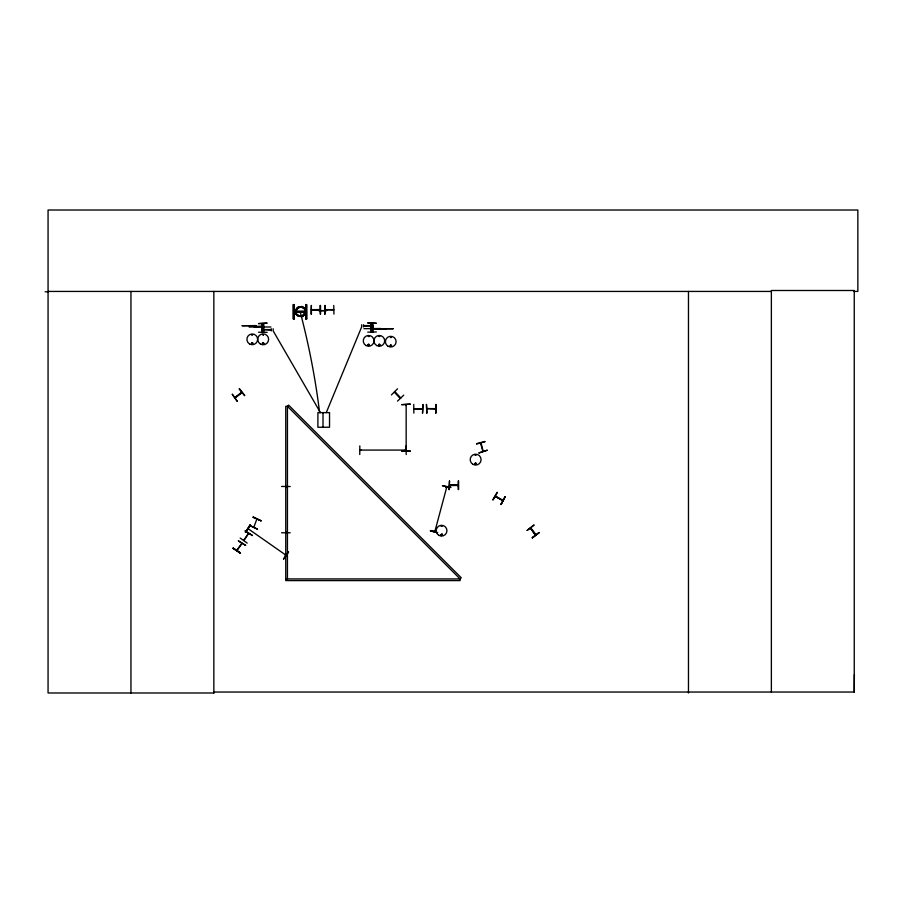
<?xml version="1.0" encoding="UTF-8"?>
<svg xmlns="http://www.w3.org/2000/svg" width="903" height="903" viewBox="0 0 903 903"><rect width="100%" height="100%" fill="white"/><g stroke="black" fill="none" stroke-linecap="round" stroke-linejoin="round"><path stroke-width="1.35" d="M853.628 291.432L857.85 291.432L857.85 210.015L48.062 210.015L48.062 692.985L213.966 692.985L213.853 692.037L854.249 692.037L854.373 674.575M495.273 496.413L502.858 500.352L502.023 500.409M495.894 496.876L495.42 496.153M235.581 397.015L234.983 397.365M240.999 392.76L242.004 392.545L235.13 397.805M435.144 530.783L434.569 531.438M446.285 487.733L446.522 486.807M446.24 487.53L446.466 486.909M400.639 397.783L400.424 398.313L394.679 391.812M247.953 528.989L248.472 529.451M285.28 554.713L285.901 555.142L248.054 528.695M295.292 310.384L297.776 307.099L302.087 306.456L305.666 308.803L306.399 312.833L302.539 316.614L298.25 316.219C293.52 314.278 295.529 306.546 300.518 306.851L303.171 307.438L305.124 309.097L305.903 311.479M286.037 486.548L285.743 487.507L285.732 486.548M285.641 531.969L285.641 532.578M406.158 450.665L406.158 404.815M251.79 334.855L252.727 334.731L251.858 334.968M251.429 343.366C253.596 340.849 252.716 345.86 251.519 343.569M262.367 343.151C263.744 346.413 264.398 340.566 262.401 343.366M263.676 343.501C262.863 341.255 262.242 345.33 263.755 343.366M300.439 311.862L299.852 311.783L300.439 311.704M368.052 344.878C369.801 342.982 368.616 347.068 368.198 344.63M369.101 336.492L368.187 336.243L369.011 336.582M369.451 345.104C368.006 342.102 367.555 347.17 369.316 345.273M378.842 336.367L379.768 336.492L378.899 336.255M378.538 344.878C381.201 342.293 378.82 348.05 378.763 344.336M379.824 344.878C378.007 346.684 379.666 342.688 379.678 345.251M390.231 345.691C392.568 344.314 389.441 347.576 390.751 345.172M391.586 345.691C389.407 348.219 390.288 343.196 391.496 345.488M440.732 534.7C444.852 532.352 440.472 536.901 441.183 535.377M441.003 534.553C441.996 536.833 442.38 532.747 441.059 534.7M442.041 526.189L441.161 526.426L441.939 525.975M475.159 455.146L476.095 455.27L475.226 455.033M474.888 463.453C476.852 466.637 475.971 460.44 474.91 464.074M476.129 463.792C474.459 461.715 476.028 465.914 475.892 463.216M236.721 550.243L241.936 543.392L237.128 550.333M285.698 486.728L286.082 487.327M405.729 404.815L406.124 405.413M437.571 532.714L430.415 530.851L436.488 532.002M442.493 485.746L450.958 487.507L442.504 485.69M434.907 531.495L435.099 530.704M446.308 487.643L446.5 486.886M434.874 531.427L446.793 486.965M535.016 534.384C538.594 536.879 522.735 517.961 535.434 535.152L530.558 528.029M263.326 327.62L263.145 328.399M394.408 392.094L400.492 398.178L394.543 392.116M303.419 315.711L299.514 316.298M326.265 412.626L361.663 326.931L361.64 324.775M305.903 311.456L304.503 314.876L301.455 316.061L304.018 314.379L305.248 311.343L304.616 309.255L302.731 307.663L300.338 307.155L296.782 308.487M304.006 314.413L305.248 311.354M262.423 327.496L263.326 327.439M263.236 328.218L262.547 328.399M253.867 527.092L256.881 519.09M234.893 397.546L241.688 392.229M311.456 309.673L312.235 310.056M319.222 310L320.08 309.616M359.846 450.371L360.624 449.976M449.525 485.137L450.552 485.521M413.856 408.641L422.311 409.036M492.767 499.777L497.124 492.327M493.083 499.957L497.395 492.485M505.025 496.887L501.075 504.574L504.98 496.853M500.77 504.393L505.082 496.921M305.711 312.731L305.282 309.097M245.413 532.296L250.368 525.23M283.463 558.934L285.562 555.898M286.962 553.866L288.362 551.835M283.756 559.138L288.633 552.015M240.401 552.839L233.053 548.29L240.367 552.896M240.209 538.075L247.208 543.121M245.153 531.009L252.501 535.569L245.221 530.908M244.002 540.513L248.562 533.391M245.627 545.378L238.279 540.829L245.605 545.412M251.858 342.959C251.7 345.296 253.698 342.316 252.005 342.926M262.841 334.528L263.405 335.261L262.965 334.482M303.352 315.519L299.582 316.129L296.41 314.052L295.8 310.553L298.069 307.641M319.91 310L311.637 309.627M333.726 310L325.328 309.605M360.805 450.066L359.936 450.078L405.966 450.078L405.278 450.473M405.944 450.405L405.187 450.078M449.536 485.43L450.405 485.43M458.047 485.408L449.615 485.125L458.047 485.046M304.356 311.975L295.924 311.941M422.401 408.946L413.946 408.946M248.393 533.492L243.618 540.468M295.8 313.206L297.008 308.465M391.417 394.927L397.512 388.821M403.743 395.13L397.523 401.113M298.374 315.96L302.245 316.152L305.756 312.709M232.319 394.272L237.263 401.361L232.308 394.284M239.114 388.945L244.532 395.672M235.243 397.704L241.801 392.523M301.715 316.039L301.421 315.463M531.066 528.91L530.862 527.849M532.172 537.59L539.204 532.589M286.037 532.747L286.059 531.912M285.687 555.469L285.021 554.984M390.864 337.632L390.514 336.763L390.965 337.541M476.502 443.678L484.855 441.477M476.592 444.028L484.934 441.793M480.599 443.215L482.879 451.398M325.328 309.65L333.692 309.639M458.103 485.442L457.2 485.385M304.288 312.032L295.924 311.637M435.506 409.014L426.95 408.596L435.551 408.641M298.046 307.686L301.918 307.088L305.101 309.086M379.508 345.635L378.763 345.431M299.344 316.4L296.139 314.199M305.824 304.593L305.903 318.973M306.602 304.593L306.625 318.973L306.602 304.593L305.666 304.604L305.666 318.985L306.625 318.973M376.28 323.263L367.645 322.924L376.28 323.33M363.57 325.588L372.894 325.633M363.57 326.085L372.894 325.87M371.517 327.202L372.476 327.202M371.528 327.563L372.487 327.552M371.528 327.8L372.487 327.8M371.709 328.071L372.397 327.383M371.528 328.161L372.487 328.15M363.932 328.669L380.84 328.523M372.589 328.782L371.754 328.839L385.897 329.053L371.754 329.177M372.6 329.268L371.754 328.805M376.359 331.954L367.724 332.157M311.422 305.507L311.038 314.142M320.057 305.451L320.226 314.075M333.76 305.474L333.929 314.097M311.546 309.673L319.899 309.571M320.091 309.91L311.456 309.966M410.233 404.172L401.609 404.657L410.233 404.126M359.823 445.913L359.755 454.536M406.023 445.913L406.203 454.536M360.715 450.371L360.026 450.416M401.609 450.89L410.244 450.936M401.609 451.308L410.244 451.252M458.182 489.539L458.25 480.915M281.567 486.457L290.202 486.514M449.626 485.43L458.069 485.374L449.717 485.475M281.578 532.781L290.202 532.781M45.15 291.771L48.062 291.759M48.062 291.432L771.365 291.432M293.362 304.582L294.299 304.593L294.265 318.973L293.34 318.962L293.34 304.582L293.362 318.962M320.125 310.688L325.08 310.688M294.299 311.309L305.666 311.309M294.299 311.49L305.666 311.49M294.299 312.088L305.666 312.088M294.299 312.178L305.666 312.269M258.529 323.59L267.164 323.127L258.529 323.613M263.112 326.423L248.957 326.728L263.112 326.333M254.025 326.999L270.923 326.999M262.367 327.8L263.326 327.8M262.367 328.037L263.326 328.037M262.367 328.399L263.326 328.399M271.261 329.595L264.071 329.595L271.261 330.08M261.938 329.719L264.071 329.719M261.938 329.956L264.071 329.956M258.529 332.236L267.164 332.36M426.442 404.476L426.803 413.111M436.036 404.476L435.991 413.111M413.856 413.111L413.743 404.476M422.491 413.111L422.965 404.476L422.604 413.111M426.927 413.111L426.487 404.476M285.754 578.925L460.09 578.925L461.252 577.762L288.621 405.131L287.436 406.316L287.436 578.925M294.265 304.593L294.265 318.973M457.381 485.475L458.137 485.035M295.789 313.014L298.351 315.824M483.15 451.229L481.073 443.136M430.505 530.501L436.465 532.059M430.426 530.806L437.583 532.68M495.6 496.198L502.757 500.341M295.958 314.188L295.258 310.327M253.088 517.374L261.046 520.704M248.133 528.673L248.765 529.192M405.729 450.823L405.763 449.976L405.729 450.665M303.16 307.415L305.124 309.119M496.943 497.339L501.233 499.81M285.19 554.702L285.777 555.052M233.256 547.997L240.333 552.941M233.076 548.256L240.142 553.2M394.701 391.891L400.718 397.918M239.464 388.674L244.781 395.469M320.452 412.626L273.18 330.916L273.18 328.76M286.082 486.728L286.037 487.417M372.883 323.353L373.007 331.988M372.442 323.364L372.521 331.988M371.483 323.364L371.562 331.999L371.426 323.364M371.009 323.376L371.088 331.999M363.559 324.753L363.582 326.92M458.577 480.904L458.622 489.539M406.068 404.725L406.079 405.503M325.001 305.53L325.057 314.154M320.497 305.451L320.554 314.075M311.309 305.507L311.422 314.131M854.249 692.037L854.249 290.495L771.365 290.495L771.365 692.037M688.47 291.432L688.47 692.985M435.675 404.476L435.675 413.111M326.841 310.655L318.353 310.553M323.014 412.626L323.014 427.254M271.261 328.76L271.261 330.916M263.8 323.613L263.8 332.236M263.326 323.613L263.326 332.236M262.367 323.613L262.367 332.236M262.242 323.613L262.31 332.236M261.926 323.613L261.893 332.236M213.842 291.432L213.842 692.985M130.958 291.432L130.958 692.985M300.225 312.077A633.082 531.698 78.7 0 1 319.617 412.626M249.713 525.444L257.502 529.181L249.713 525.444M253.224 517.047L261.001 520.817L253.224 517.047M250.052 525.015L245.514 532.364L250.018 524.993M533.944 525.072L527.149 530.422L533.944 525.072M539.17 532.533L532.375 537.883L539.17 532.533M487.191 450.236L478.985 452.934L487.191 450.236M325.125 305.53L324.696 314.165L325.069 305.53M449.502 480.972L449.118 489.595L449.502 480.972M256.429 325.622L242.185 325.723L256.429 325.622M393.098 328.692L378.842 328.692L393.098 328.782M287.436 406.316L285.754 406.316L285.754 580.595L460.09 580.595L460.09 578.925L287.436 406.316M329.527 412.626L317.901 412.626L317.901 427.254L329.527 427.254L329.527 412.626M472.912 464.345A5.463 5.463 0 0 0 481.096 459.627A5.463 5.463 0 0 0 472.912 454.898A5.463 5.463 0 0 0 472.912 464.345M438.881 535.332A5.384 5.384 0 0 0 446.951 530.671A5.384 5.384 0 0 0 438.881 526.009A5.384 5.384 0 0 0 438.881 535.332M388.076 346.289A5.35 5.35 0 0 0 396.101 341.65A5.35 5.35 0 0 0 388.076 337.022A5.35 5.35 0 0 0 388.076 346.289M365.952 345.51A5.384 5.384 0 0 0 374.023 340.849A5.384 5.384 0 0 0 365.952 336.187A5.384 5.384 0 0 0 365.952 345.51M376.619 345.51A5.384 5.384 0 0 0 384.689 340.849A5.384 5.384 0 0 0 376.619 336.187A5.384 5.384 0 0 0 376.619 345.51M249.578 343.987A5.373 5.373 0 0 0 257.637 339.336A5.373 5.373 0 0 0 249.578 334.686A5.373 5.373 0 0 0 249.578 343.987M260.448 344.066A5.463 5.463 0 0 0 268.631 339.336A5.463 5.463 0 0 0 260.448 334.607A5.463 5.463 0 0 0 260.448 344.066"/></g></svg>
